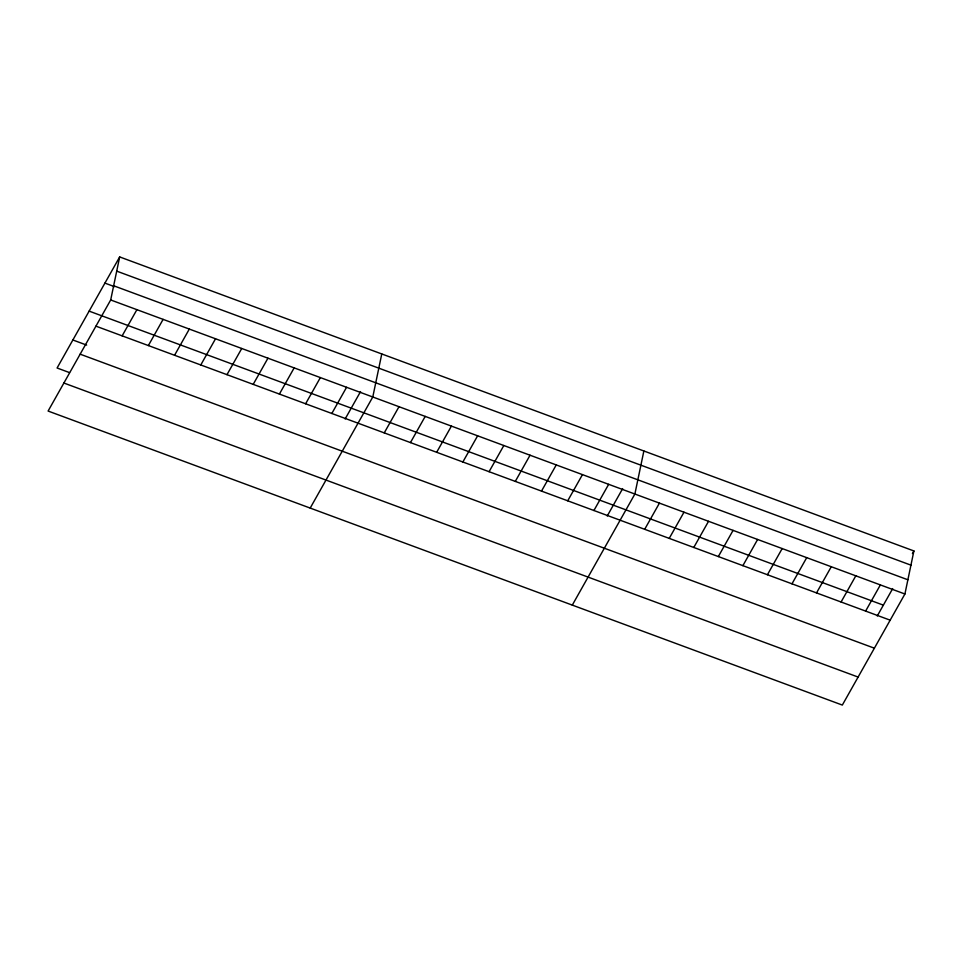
<?xml version="1.0" encoding="UTF-8"?>
<svg xmlns="http://www.w3.org/2000/svg" width="962" height="962" viewBox="0 0 962 962"><rect width="100%" height="100%" fill="white"/><g stroke="black" fill="none" stroke-linecap="round" stroke-linejoin="round"><path stroke-width="1.44" d="M110.69 299.964L119.673 256.926L913.9 550.949L904.917 593.999L842.327 705.074L48.1 411.051L110.69 299.964L904.917 593.999M381.77 353.956L372.787 396.993L310.197 508.08M643.867 450.986L634.884 494.023L572.294 605.11M119.673 256.926L57.083 368.001L69.492 372.595M122.15 335.858L136.905 309.668M148.352 345.562L163.107 319.372M174.567 355.255L189.322 329.076M200.781 364.959L215.524 338.78M226.984 374.663L241.739 348.484M253.198 384.367L267.953 358.189M279.401 394.071L294.156 367.893M305.615 403.775L320.37 377.585M331.83 413.48L346.573 387.289M345.13 418.975L360.558 391.594M384.247 432.888L399.002 406.698M410.449 442.592L425.204 416.402M436.664 452.284L451.418 426.106M462.866 461.988L477.621 435.81M489.081 471.693L503.835 445.514M515.295 481.397L530.05 455.218M541.498 491.101L556.252 464.923M567.712 500.805L582.467 474.615M593.915 510.509L608.669 484.319M607.226 516.005L622.654 488.624M644.684 529.304L659.439 503.114M669.227 538.383L683.982 512.205M693.782 547.474L708.537 521.296M718.325 556.565L733.08 530.375M742.88 565.656L757.623 539.466M767.423 574.735L782.178 548.556M791.979 583.826L806.721 557.647M816.522 592.917L831.276 566.726M841.077 602.008L855.819 575.817M865.62 611.086L880.374 584.908M877.26 615.981L892.688 588.6M912.421 553.571L913.9 550.949M116.703 271.128L910.942 565.151M113.648 285.762L907.887 579.785M104.918 283.105L114.574 286.676M89.129 311.123L883.356 605.146M95.935 326.154L890.175 620.177M72.859 339.983L86.652 345.093M80.147 354.172L874.386 648.196M63.889 383.032L858.116 677.068"/></g></svg>
